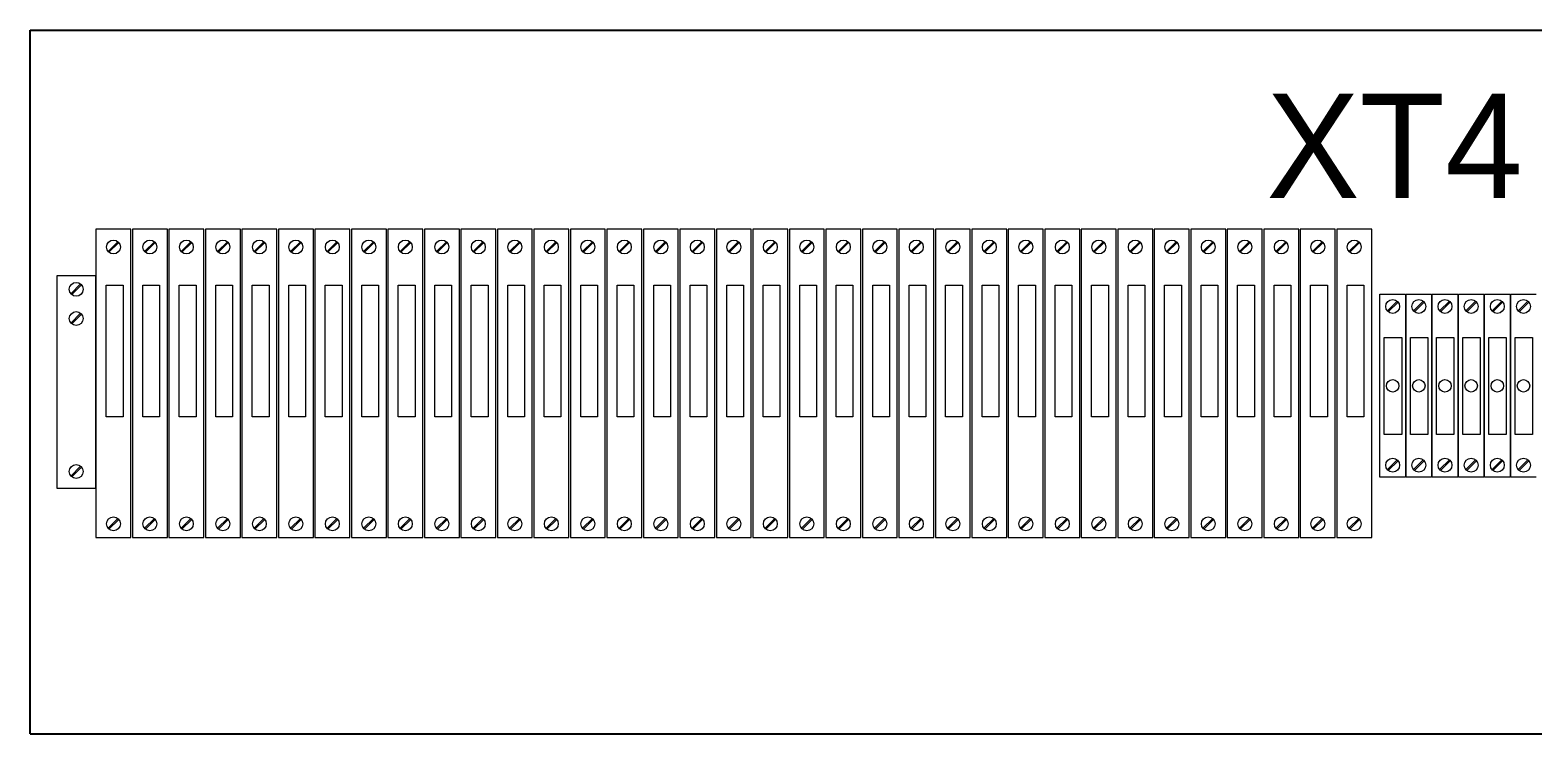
# Model space of a CAD drawing. Header units: millimetres. Extents: x 32626 to 72822, y 60047 to 123188.
# Drawn here: x 38967.7 to 39391.2, y 62333.5 to 62532 of the extents above; entities that cross this region are included whole.
import ezdxf

# ---------------------------------------------------------------- set-up
doc = ezdxf.new("R2010")
doc.units = ezdxf.units.MM
doc.header["$LTSCALE"] = 10
doc.layers.add('1轮廓实线层', color=7, linetype='Continuous')
doc.layers.add('6文字层', color=3, linetype='Continuous')
doc.styles.add('样式 1', font='SIMYOU.TTF', dxfattribs={"width": 0.9, "height": 12})

msp = doc.modelspace()

# ---------------------------------------------------------------- linework, layer by layer
for p, q in [((38967.68, 62532.03), (39673.88, 62532.03)), ((38967.68, 62333.54), (39673.88, 62333.54))]:
    msp.add_line(p, q)
at = {"layer": '1轮廓实线层'}
msp.add_line((38967.68, 62333.54), (38967.68, 62532.03), dxfattribs=at)
at = {"layer": '1轮廓实线层', "lineweight": 13}
for p, q in [((38996.09, 62475.91), (38986.25, 62475.91)), ((38986.25, 62475.91), (38986.25, 62388.91)), ((38996.09, 62388.91), (38996.09, 62475.91)), ((39006.37, 62475.91), (38996.53, 62475.91)), ((38996.53, 62475.91), (38996.53, 62388.91)), ((39006.37, 62388.91), (39006.37, 62475.91)), ((39016.66, 62475.91), (39006.82, 62475.91)), ((39006.82, 62475.91), (39006.82, 62388.91)), ((39016.66, 62388.91), (39016.66, 62475.91)), ((39026.94, 62475.91), (39017.1, 62475.91)), ((39017.1, 62475.91), (39017.1, 62388.91)), ((39026.94, 62388.91), (39026.94, 62475.91)), ((39037.23, 62475.91), (39027.39, 62475.91)), ((39027.39, 62475.91), (39027.39, 62388.91)), ((39037.23, 62388.91), (39037.23, 62475.91)), ((39047.51, 62475.91), (39037.67, 62475.91)), ((39037.67, 62475.91), (39037.67, 62388.91)), ((39047.51, 62388.91), (39047.51, 62475.91)), ((39057.79, 62475.91), (39047.95, 62475.91)), ((39047.95, 62475.91), (39047.95, 62388.91)), ((39057.79, 62388.91), (39057.79, 62475.91)), ((39068.08, 62475.91), (39058.24, 62475.91)), ((39058.24, 62475.91), (39058.24, 62388.91)), ((39068.08, 62388.91), (39068.08, 62475.91)), ((39078.36, 62475.91), (39068.52, 62475.91)), ((39068.52, 62475.91), (39068.52, 62388.91)), ((39078.36, 62388.91), (39078.36, 62475.91)), ((39088.65, 62475.91), (39078.81, 62475.91)), ((39078.81, 62475.91), (39078.81, 62388.91)), ((39088.65, 62388.91), (39088.65, 62475.91)), ((39098.93, 62475.91), (39089.09, 62475.91)), ((39089.09, 62475.91), (39089.09, 62388.91)), ((39098.93, 62388.91), (39098.93, 62475.91)), ((39109.22, 62475.91), (39099.38, 62475.91)), ((39099.38, 62475.91), (39099.38, 62388.91)), ((39109.22, 62388.91), (39109.22, 62475.91)), ((39119.5, 62475.91), (39109.66, 62475.91)), ((39109.66, 62475.91), (39109.66, 62388.91)), ((39119.5, 62388.91), (39119.5, 62475.91)), ((39129.79, 62475.91), (39119.95, 62475.91)), ((39119.95, 62475.91), (39119.95, 62388.91)), ((39129.79, 62388.91), (39129.79, 62475.91)), ((39140.07, 62475.91), (39130.23, 62475.91)), ((39130.23, 62475.91), (39130.23, 62388.91)), ((39140.07, 62388.91), (39140.07, 62475.91)), ((39150.36, 62475.91), (39140.52, 62475.91)), ((39140.52, 62475.91), (39140.52, 62388.91)), ((39150.36, 62388.91), (39150.36, 62475.91)), ((39160.64, 62475.91), (39150.8, 62475.91)), ((39150.8, 62475.91), (39150.8, 62388.91)), ((39160.64, 62388.91), (39160.64, 62475.91)), ((39170.92, 62475.91), (39161.08, 62475.91)), ((39161.08, 62475.91), (39161.08, 62388.91)), ((39170.92, 62388.91), (39170.92, 62475.91)), ((39181.21, 62475.91), (39171.37, 62475.91)), ((39171.37, 62475.91), (39171.37, 62388.91)), ((39181.21, 62388.91), (39181.21, 62475.91)), ((39191.49, 62475.91), (39181.65, 62475.91)), ((39181.65, 62475.91), (39181.65, 62388.91)), ((39191.49, 62388.91), (39191.49, 62475.91)), ((39201.78, 62475.91), (39191.94, 62475.91)), ((39191.94, 62475.91), (39191.94, 62388.91)), ((39201.78, 62388.91), (39201.78, 62475.91)), ((39212.06, 62475.91), (39202.22, 62475.91)), ((39202.22, 62475.91), (39202.22, 62388.91)), ((39212.06, 62388.91), (39212.06, 62475.91)), ((39222.35, 62475.91), (39212.51, 62475.91)), ((39212.51, 62475.91), (39212.51, 62388.91)), ((39222.35, 62388.91), (39222.35, 62475.91)), ((39232.63, 62475.91), (39222.79, 62475.91)), ((39222.79, 62475.91), (39222.79, 62388.91)), ((39232.63, 62388.91), (39232.63, 62475.91)), ((39242.92, 62475.91), (39233.08, 62475.91)), ((39233.08, 62475.91), (39233.08, 62388.91)), ((39242.92, 62388.91), (39242.92, 62475.91)), ((39253.2, 62475.91), (39243.36, 62475.91)), ((39243.36, 62475.91), (39243.36, 62388.91)), ((39253.2, 62388.91), (39253.2, 62475.91)), ((39263.49, 62475.91), (39253.65, 62475.91)), ((39253.65, 62475.91), (39253.65, 62388.91)), ((39263.49, 62388.91), (39263.49, 62475.91)), ((39273.77, 62475.91), (39263.93, 62475.91)), ((39263.93, 62475.91), (39263.93, 62388.91)), ((39273.77, 62388.91), (39273.77, 62475.91)), ((39284.05, 62475.91), (39274.21, 62475.91)), ((39274.21, 62475.91), (39274.21, 62388.91)), ((39284.05, 62388.91), (39284.05, 62475.91)), ((39294.34, 62475.91), (39284.5, 62475.91)), ((39284.5, 62475.91), (39284.5, 62388.91)), ((39294.34, 62388.91), (39294.34, 62475.91)), ((39304.62, 62475.91), (39294.78, 62475.91)), ((39294.78, 62475.91), (39294.78, 62388.91)), ((39304.62, 62388.91), (39304.62, 62475.91)), ((39314.91, 62475.91), (39305.07, 62475.91)), ((39305.07, 62475.91), (39305.07, 62388.91)), ((39314.91, 62388.91), (39314.91, 62475.91)), ((39325.19, 62475.91), (39315.35, 62475.91)), ((39315.35, 62475.91), (39315.35, 62388.91)), ((39325.19, 62388.91), (39325.19, 62475.91)), ((39335.48, 62475.91), (39325.64, 62475.91)), ((39325.64, 62475.91), (39325.64, 62388.91)), ((39335.48, 62388.91), (39335.48, 62475.91)), ((39345.76, 62475.91), (39335.92, 62475.91)), ((39335.92, 62475.91), (39335.92, 62388.91)), ((39345.76, 62388.91), (39345.76, 62475.91)), ((38989.67, 62469.6), (38992.43, 62472.35)), ((38989.91, 62469.35), (38992.67, 62472.11)), ((38999.95, 62469.6), (39002.71, 62472.35)), ((39000.19, 62469.35), (39002.95, 62472.11)), ((39010.24, 62469.6), (39013, 62472.35)), ((39010.48, 62469.35), (39013.24, 62472.11)), ((39020.52, 62469.6), (39023.28, 62472.35)), ((39020.76, 62469.35), (39023.52, 62472.11)), ((39030.81, 62469.6), (39033.56, 62472.35)), ((39031.05, 62469.35), (39033.81, 62472.11)), ((39041.09, 62469.6), (39043.85, 62472.35)), ((39041.33, 62469.35), (39044.09, 62472.11)), ((39051.38, 62469.6), (39054.13, 62472.35)), ((39051.62, 62469.35), (39054.38, 62472.11)), ((39061.66, 62469.6), (39064.42, 62472.35)), ((39061.9, 62469.35), (39064.66, 62472.11)), ((39071.94, 62469.6), (39074.7, 62472.35)), ((39072.19, 62469.35), (39074.94, 62472.11)), ((39082.23, 62469.6), (39084.99, 62472.35)), ((39082.47, 62469.35), (39085.23, 62472.11)), ((39092.51, 62469.6), (39095.27, 62472.35)), ((39092.76, 62469.35), (39095.51, 62472.11)), ((39102.8, 62469.6), (39105.56, 62472.35)), ((39103.04, 62469.35), (39105.8, 62472.11)), ((39113.08, 62469.6), (39115.84, 62472.35)), ((39113.32, 62469.35), (39116.08, 62472.11)), ((39123.37, 62469.6), (39126.13, 62472.35)), ((39123.61, 62469.35), (39126.37, 62472.11)), ((39133.65, 62469.6), (39136.41, 62472.35)), ((39133.89, 62469.35), (39136.65, 62472.11)), ((39143.94, 62469.6), (39146.69, 62472.35)), ((39144.18, 62469.35), (39146.94, 62472.11)), ((39154.22, 62469.6), (39156.98, 62472.35)), ((39154.46, 62469.35), (39157.22, 62472.11)), ((39164.51, 62469.6), (39167.26, 62472.35)), ((39164.75, 62469.35), (39167.51, 62472.11)), ((39174.79, 62469.6), (39177.55, 62472.35)), ((39175.03, 62469.35), (39177.79, 62472.11)), ((39185.07, 62469.6), (39187.83, 62472.35)), ((39185.32, 62469.35), (39188.07, 62472.11)), ((39195.36, 62469.6), (39198.12, 62472.35)), ((39195.6, 62469.35), (39198.36, 62472.11)), ((39205.64, 62469.6), (39208.4, 62472.35)), ((39205.89, 62469.35), (39208.64, 62472.11)), ((39215.93, 62469.6), (39218.69, 62472.35)), ((39216.17, 62469.35), (39218.93, 62472.11)), ((39226.21, 62469.6), (39228.97, 62472.35)), ((39226.45, 62469.35), (39229.21, 62472.11)), ((39236.5, 62469.6), (39239.25, 62472.35)), ((39236.74, 62469.35), (39239.5, 62472.11)), ((39246.78, 62469.6), (39249.54, 62472.35)), ((39247.02, 62469.35), (39249.78, 62472.11)), ((39257.07, 62469.6), (39259.82, 62472.35)), ((39257.31, 62469.35), (39260.07, 62472.11)), ((39267.35, 62469.6), (39270.11, 62472.35)), ((39267.59, 62469.35), (39270.35, 62472.11)), ((39277.64, 62469.6), (39280.39, 62472.35)), ((39277.88, 62469.35), (39280.63, 62472.11)), ((39287.92, 62469.6), (39290.68, 62472.35)), ((39288.16, 62469.35), (39290.92, 62472.11)), ((39298.2, 62469.6), (39300.96, 62472.35)), ((39298.45, 62469.35), (39301.2, 62472.11)), ((39308.49, 62469.6), (39311.25, 62472.35)), ((39308.73, 62469.35), (39311.49, 62472.11)), ((39318.77, 62469.6), (39321.53, 62472.35)), ((39319.02, 62469.35), (39321.77, 62472.11)), ((39329.06, 62469.6), (39331.82, 62472.35)), ((39329.3, 62469.35), (39332.06, 62472.11)), ((39339.34, 62469.6), (39342.1, 62472.35)), ((39339.58, 62469.35), (39342.34, 62472.11)), ((38975.29, 62462.79), (38986.09, 62462.79)), ((38975.29, 62402.79), (38975.29, 62462.79)), ((38986.09, 62462.79), (38986.09, 62402.79)), ((38979.19, 62457.66), (38981.94, 62460.42)), ((38979.43, 62457.42), (38982.19, 62460.18)), ((39348.07, 62457.51), (39355.27, 62457.51)), ((39348.07, 62405.91), (39348.07, 62457.51)), ((39355.27, 62457.51), (39355.27, 62405.91)), ((39355.44, 62457.51), (39362.64, 62457.51)), ((39355.44, 62405.91), (39355.44, 62457.51)), ((39362.64, 62457.51), (39362.64, 62405.91)), ((39362.81, 62457.51), (39370.01, 62457.51)), ((39362.81, 62405.91), (39362.81, 62457.51)), ((39370.01, 62457.51), (39370.01, 62405.91)), ((39370.18, 62457.51), (39377.38, 62457.51)), ((39370.18, 62405.91), (39370.18, 62457.51)), ((39377.38, 62457.51), (39377.38, 62405.91)), ((39377.56, 62457.51), (39384.76, 62457.51)), ((39377.56, 62405.91), (39377.56, 62457.51)), ((39384.76, 62457.51), (39384.76, 62405.91)), ((39384.93, 62457.51), (39392.13, 62457.51)), ((39384.93, 62405.91), (39384.93, 62457.51)), ((38979.19, 62449.42), (38981.94, 62452.17)), ((39350.17, 62452.83), (39352.93, 62455.58)), ((39350.41, 62452.58), (39353.17, 62455.34)), ((39357.54, 62452.83), (39360.3, 62455.58)), ((39357.78, 62452.58), (39360.54, 62455.34)), ((39364.91, 62452.83), (39367.67, 62455.58)), ((39365.15, 62452.58), (39367.91, 62455.34)), ((39372.28, 62452.83), (39375.04, 62455.58)), ((39372.53, 62452.58), (39375.28, 62455.34)), ((39379.66, 62452.83), (39382.41, 62455.58)), ((39379.9, 62452.58), (39382.66, 62455.34)), ((39387.03, 62452.83), (39389.79, 62455.58)), ((39387.27, 62452.58), (39390.03, 62455.34)), ((38979.43, 62449.17), (38982.19, 62451.93)), ((39350.17, 62408.07), (39352.93, 62410.83)), ((39350.41, 62407.83), (39353.17, 62410.59)), ((39357.54, 62408.07), (39360.3, 62410.83)), ((39357.78, 62407.83), (39360.54, 62410.59)), ((39364.91, 62408.07), (39367.67, 62410.83)), ((39365.15, 62407.83), (39367.91, 62410.59)), ((39372.28, 62408.07), (39375.04, 62410.83)), ((39372.53, 62407.83), (39375.28, 62410.59)), ((39379.66, 62408.07), (39382.41, 62410.83)), ((39379.9, 62407.83), (39382.66, 62410.59)), ((39387.03, 62408.07), (39389.79, 62410.83)), ((39387.27, 62407.83), (39390.03, 62410.59)), ((38979.19, 62406.28), (38981.94, 62409.04)), ((38979.43, 62406.04), (38982.19, 62408.8)), ((39355.27, 62405.91), (39348.07, 62405.91)), ((39362.64, 62405.91), (39355.44, 62405.91)), ((39370.01, 62405.91), (39362.81, 62405.91)), ((39377.38, 62405.91), (39370.18, 62405.91)), ((39384.76, 62405.91), (39377.56, 62405.91)), ((39392.13, 62405.91), (39384.93, 62405.91)), ((38986.09, 62402.79), (38975.29, 62402.79)), ((38989.67, 62391.55), (38992.43, 62394.3)), ((38989.91, 62391.3), (38992.67, 62394.06)), ((38999.95, 62391.55), (39002.71, 62394.3)), ((39000.19, 62391.3), (39002.95, 62394.06)), ((39010.24, 62391.55), (39013, 62394.3)), ((39010.48, 62391.3), (39013.24, 62394.06)), ((39020.52, 62391.55), (39023.28, 62394.3)), ((39020.76, 62391.3), (39023.52, 62394.06)), ((39030.81, 62391.55), (39033.56, 62394.3)), ((39031.05, 62391.3), (39033.81, 62394.06)), ((39041.09, 62391.55), (39043.85, 62394.3)), ((39041.33, 62391.3), (39044.09, 62394.06)), ((39051.38, 62391.55), (39054.13, 62394.3)), ((39051.62, 62391.3), (39054.38, 62394.06)), ((39061.66, 62391.55), (39064.42, 62394.3)), ((39061.9, 62391.3), (39064.66, 62394.06)), ((39071.94, 62391.55), (39074.7, 62394.3)), ((39072.19, 62391.3), (39074.94, 62394.06)), ((39082.23, 62391.55), (39084.99, 62394.3)), ((39082.47, 62391.3), (39085.23, 62394.06)), ((39092.51, 62391.55), (39095.27, 62394.3)), ((39092.76, 62391.3), (39095.51, 62394.06)), ((39102.8, 62391.55), (39105.56, 62394.3)), ((39103.04, 62391.3), (39105.8, 62394.06)), ((39113.08, 62391.55), (39115.84, 62394.3)), ((39113.32, 62391.3), (39116.08, 62394.06)), ((39123.37, 62391.55), (39126.13, 62394.3)), ((39123.61, 62391.3), (39126.37, 62394.06)), ((39133.65, 62391.55), (39136.41, 62394.3)), ((39133.89, 62391.3), (39136.65, 62394.06)), ((39143.94, 62391.55), (39146.69, 62394.3)), ((39144.18, 62391.3), (39146.94, 62394.06)), ((39154.22, 62391.55), (39156.98, 62394.3)), ((39154.46, 62391.3), (39157.22, 62394.06)), ((39164.51, 62391.55), (39167.26, 62394.3)), ((39164.75, 62391.3), (39167.51, 62394.06)), ((39174.79, 62391.55), (39177.55, 62394.3)), ((39175.03, 62391.3), (39177.79, 62394.06)), ((39185.07, 62391.55), (39187.83, 62394.3)), ((39185.32, 62391.3), (39188.07, 62394.06)), ((39195.36, 62391.55), (39198.12, 62394.3)), ((39195.6, 62391.3), (39198.36, 62394.06)), ((39205.64, 62391.55), (39208.4, 62394.3)), ((39205.89, 62391.3), (39208.64, 62394.06)), ((39215.93, 62391.55), (39218.69, 62394.3)), ((39216.17, 62391.3), (39218.93, 62394.06)), ((39226.21, 62391.55), (39228.97, 62394.3)), ((39226.45, 62391.3), (39229.21, 62394.06)), ((39236.5, 62391.55), (39239.25, 62394.3)), ((39236.74, 62391.3), (39239.5, 62394.06)), ((39246.78, 62391.55), (39249.54, 62394.3)), ((39247.02, 62391.3), (39249.78, 62394.06)), ((39257.07, 62391.55), (39259.82, 62394.3)), ((39257.31, 62391.3), (39260.07, 62394.06)), ((39267.35, 62391.55), (39270.11, 62394.3)), ((39267.59, 62391.3), (39270.35, 62394.06)), ((39277.64, 62391.55), (39280.39, 62394.3)), ((39277.88, 62391.3), (39280.63, 62394.06)), ((39287.92, 62391.55), (39290.68, 62394.3)), ((39288.16, 62391.3), (39290.92, 62394.06)), ((39298.2, 62391.55), (39300.96, 62394.3)), ((39298.45, 62391.3), (39301.2, 62394.06)), ((39308.49, 62391.55), (39311.25, 62394.3)), ((39308.73, 62391.3), (39311.49, 62394.06)), ((39318.77, 62391.55), (39321.53, 62394.3)), ((39319.02, 62391.3), (39321.77, 62394.06)), ((39329.06, 62391.55), (39331.82, 62394.3)), ((39329.3, 62391.3), (39332.06, 62394.06)), ((39339.34, 62391.55), (39342.1, 62394.3)), ((39339.58, 62391.3), (39342.34, 62394.06)), ((38986.25, 62388.91), (38996.09, 62388.91)), ((38996.53, 62388.91), (39006.37, 62388.91)), ((39006.82, 62388.91), (39016.66, 62388.91)), ((39017.1, 62388.91), (39026.94, 62388.91)), ((39027.39, 62388.91), (39037.23, 62388.91)), ((39037.67, 62388.91), (39047.51, 62388.91)), ((39047.95, 62388.91), (39057.79, 62388.91)), ((39058.24, 62388.91), (39068.08, 62388.91)), ((39068.52, 62388.91), (39078.36, 62388.91)), ((39078.81, 62388.91), (39088.65, 62388.91)), ((39089.09, 62388.91), (39098.93, 62388.91)), ((39099.38, 62388.91), (39109.22, 62388.91)), ((39109.66, 62388.91), (39119.5, 62388.91)), ((39119.95, 62388.91), (39129.79, 62388.91)), ((39130.23, 62388.91), (39140.07, 62388.91)), ((39140.52, 62388.91), (39150.36, 62388.91)), ((39150.8, 62388.91), (39160.64, 62388.91)), ((39161.08, 62388.91), (39170.92, 62388.91)), ((39171.37, 62388.91), (39181.21, 62388.91)), ((39181.65, 62388.91), (39191.49, 62388.91)), ((39191.94, 62388.91), (39201.78, 62388.91)), ((39202.22, 62388.91), (39212.06, 62388.91)), ((39212.51, 62388.91), (39222.35, 62388.91)), ((39222.79, 62388.91), (39232.63, 62388.91)), ((39233.08, 62388.91), (39242.92, 62388.91)), ((39243.36, 62388.91), (39253.2, 62388.91)), ((39253.65, 62388.91), (39263.49, 62388.91)), ((39263.93, 62388.91), (39273.77, 62388.91)), ((39274.21, 62388.91), (39284.05, 62388.91)), ((39284.5, 62388.91), (39294.34, 62388.91)), ((39294.78, 62388.91), (39304.62, 62388.91)), ((39305.07, 62388.91), (39314.91, 62388.91)), ((39315.35, 62388.91), (39325.19, 62388.91)), ((39325.64, 62388.91), (39335.48, 62388.91)), ((39335.92, 62388.91), (39345.76, 62388.91))]:
    msp.add_line(p, q, dxfattribs=at)
for points in [[(38989.15, 62460.13), (38993.88, 62460.13), (38993.88, 62422.99), (38989.15, 62422.99)], [(38999.43, 62460.13), (39004.17, 62460.13), (39004.17, 62422.99), (38999.43, 62422.99)], [(39009.72, 62460.13), (39014.45, 62460.13), (39014.45, 62422.99), (39009.72, 62422.99)], [(39020, 62460.13), (39024.74, 62460.13), (39024.74, 62422.99), (39020, 62422.99)], [(39030.29, 62460.13), (39035.02, 62460.13), (39035.02, 62422.99), (39030.29, 62422.99)], [(39040.57, 62460.13), (39045.31, 62460.13), (39045.31, 62422.99), (39040.57, 62422.99)], [(39050.86, 62460.13), (39055.59, 62460.13), (39055.59, 62422.99), (39050.86, 62422.99)], [(39061.14, 62460.13), (39065.88, 62460.13), (39065.88, 62422.99), (39061.14, 62422.99)], [(39071.43, 62460.13), (39076.16, 62460.13), (39076.16, 62422.99), (39071.43, 62422.99)], [(39081.71, 62460.13), (39086.44, 62460.13), (39086.44, 62422.99), (39081.71, 62422.99)], [(39092, 62460.13), (39096.73, 62460.13), (39096.73, 62422.99), (39092, 62422.99)], [(39102.28, 62460.13), (39107.01, 62460.13), (39107.01, 62422.99), (39102.28, 62422.99)], [(39112.56, 62460.13), (39117.3, 62460.13), (39117.3, 62422.99), (39112.56, 62422.99)], [(39122.85, 62460.13), (39127.58, 62460.13), (39127.58, 62422.99), (39122.85, 62422.99)], [(39133.13, 62460.13), (39137.87, 62460.13), (39137.87, 62422.99), (39133.13, 62422.99)], [(39143.42, 62460.13), (39148.15, 62460.13), (39148.15, 62422.99), (39143.42, 62422.99)], [(39153.7, 62460.13), (39158.44, 62460.13), (39158.44, 62422.99), (39153.7, 62422.99)], [(39163.99, 62460.13), (39168.72, 62460.13), (39168.72, 62422.99), (39163.99, 62422.99)], [(39174.27, 62460.13), (39179.01, 62460.13), (39179.01, 62422.99), (39174.27, 62422.99)], [(39184.56, 62460.13), (39189.29, 62460.13), (39189.29, 62422.99), (39184.56, 62422.99)], [(39194.84, 62460.13), (39199.57, 62460.13), (39199.57, 62422.99), (39194.84, 62422.99)], [(39205.13, 62460.13), (39209.86, 62460.13), (39209.86, 62422.99), (39205.13, 62422.99)], [(39215.41, 62460.13), (39220.14, 62460.13), (39220.14, 62422.99), (39215.41, 62422.99)], [(39225.69, 62460.13), (39230.43, 62460.13), (39230.43, 62422.99), (39225.69, 62422.99)], [(39235.98, 62460.13), (39240.71, 62460.13), (39240.71, 62422.99), (39235.98, 62422.99)], [(39246.26, 62460.13), (39251, 62460.13), (39251, 62422.99), (39246.26, 62422.99)], [(39256.55, 62460.13), (39261.28, 62460.13), (39261.28, 62422.99), (39256.55, 62422.99)], [(39266.83, 62460.13), (39271.57, 62460.13), (39271.57, 62422.99), (39266.83, 62422.99)], [(39277.12, 62460.13), (39281.85, 62460.13), (39281.85, 62422.99), (39277.12, 62422.99)], [(39287.4, 62460.13), (39292.13, 62460.13), (39292.13, 62422.99), (39287.4, 62422.99)], [(39297.69, 62460.13), (39302.42, 62460.13), (39302.42, 62422.99), (39297.69, 62422.99)], [(39307.97, 62460.13), (39312.7, 62460.13), (39312.7, 62422.99), (39307.97, 62422.99)], [(39318.25, 62460.13), (39322.99, 62460.13), (39322.99, 62422.99), (39318.25, 62422.99)], [(39328.54, 62460.13), (39333.27, 62460.13), (39333.27, 62422.99), (39328.54, 62422.99)], [(39338.82, 62460.13), (39343.56, 62460.13), (39343.56, 62422.99), (39338.82, 62422.99)], [(39349.31, 62445.3), (39354.21, 62445.3), (39354.21, 62418), (39349.31, 62418)], [(39356.68, 62445.3), (39361.58, 62445.3), (39361.58, 62418), (39356.68, 62418)], [(39364.05, 62445.3), (39368.95, 62445.3), (39368.95, 62418), (39364.05, 62418)], [(39371.43, 62445.3), (39376.32, 62445.3), (39376.32, 62418), (39371.43, 62418)], [(39378.8, 62445.3), (39383.69, 62445.3), (39383.69, 62418), (39378.8, 62418)], [(39386.17, 62445.3), (39391.07, 62445.3), (39391.07, 62418), (39386.17, 62418)]]:
    msp.add_lwpolyline(points, close=True, dxfattribs=at)
for centre, radius in [((38991.17, 62470.85), 1.95), ((39001.45, 62470.85), 1.95), ((39011.74, 62470.85), 1.95), ((39022.02, 62470.85), 1.95), ((39032.31, 62470.85), 1.95), ((39042.59, 62470.85), 1.95), ((39052.87, 62470.85), 1.95), ((39063.16, 62470.85), 1.95), ((39073.44, 62470.85), 1.95), ((39083.73, 62470.85), 1.95), ((39094.01, 62470.85), 1.95), ((39104.3, 62470.85), 1.95), ((39114.58, 62470.85), 1.95), ((39124.87, 62470.85), 1.95), ((39135.15, 62470.85), 1.95), ((39145.44, 62470.85), 1.95), ((39155.72, 62470.85), 1.95), ((39166, 62470.85), 1.95), ((39176.29, 62470.85), 1.95), ((39186.57, 62470.85), 1.95), ((39196.86, 62470.85), 1.95), ((39207.14, 62470.85), 1.95), ((39217.43, 62470.85), 1.95), ((39227.71, 62470.85), 1.95), ((39238, 62470.85), 1.95), ((39248.28, 62470.85), 1.95), ((39258.57, 62470.85), 1.95), ((39268.85, 62470.85), 1.95), ((39279.13, 62470.85), 1.95), ((39289.42, 62470.85), 1.95), ((39299.7, 62470.85), 1.95), ((39309.99, 62470.85), 1.95), ((39320.27, 62470.85), 1.95), ((39330.56, 62470.85), 1.95), ((39340.84, 62470.85), 1.95), ((38980.69, 62458.92), 1.95), ((38980.69, 62450.67), 1.95), ((39351.67, 62454.09), 1.95), ((39359.04, 62454.09), 1.95), ((39366.41, 62454.09), 1.95), ((39373.78, 62454.09), 1.95), ((39381.16, 62454.09), 1.95), ((39388.53, 62454.09), 1.95), ((39351.67, 62431.71), 1.76), ((39359.04, 62431.71), 1.76), ((39366.41, 62431.71), 1.76), ((39373.78, 62431.71), 1.76), ((39381.16, 62431.71), 1.76), ((39388.53, 62431.71), 1.76), ((39351.67, 62409.33), 1.95), ((39359.04, 62409.33), 1.95), ((39366.41, 62409.33), 1.95), ((39373.78, 62409.33), 1.95), ((39381.16, 62409.33), 1.95), ((39388.53, 62409.33), 1.95), ((38980.69, 62407.54), 1.95), ((38991.17, 62392.8), 1.95), ((39001.45, 62392.8), 1.95), ((39011.74, 62392.8), 1.95), ((39022.02, 62392.8), 1.95), ((39032.31, 62392.8), 1.95), ((39042.59, 62392.8), 1.95), ((39052.87, 62392.8), 1.95), ((39063.16, 62392.8), 1.95), ((39073.44, 62392.8), 1.95), ((39083.73, 62392.8), 1.95), ((39094.01, 62392.8), 1.95), ((39104.3, 62392.8), 1.95), ((39114.58, 62392.8), 1.95), ((39124.87, 62392.8), 1.95), ((39135.15, 62392.8), 1.95), ((39145.44, 62392.8), 1.95), ((39155.72, 62392.8), 1.95), ((39166, 62392.8), 1.95), ((39176.29, 62392.8), 1.95), ((39186.57, 62392.8), 1.95), ((39196.86, 62392.8), 1.95), ((39207.14, 62392.8), 1.95), ((39217.43, 62392.8), 1.95), ((39227.71, 62392.8), 1.95), ((39238, 62392.8), 1.95), ((39248.28, 62392.8), 1.95), ((39258.57, 62392.8), 1.95), ((39268.85, 62392.8), 1.95), ((39279.13, 62392.8), 1.95), ((39289.42, 62392.8), 1.95), ((39299.7, 62392.8), 1.95), ((39309.99, 62392.8), 1.95), ((39320.27, 62392.8), 1.95), ((39330.56, 62392.8), 1.95), ((39340.84, 62392.8), 1.95)]:
    msp.add_circle(centre, radius, dxfattribs=at)

# ---------------------------------------------------------------- texts
at = {"layer": '6文字层', "style": '样式 1'}
msp.add_text('XT4', height=29.45, dxfattribs=at).set_placement((39316.09, 62484.67))

doc.saveas('drawing.dxf')
